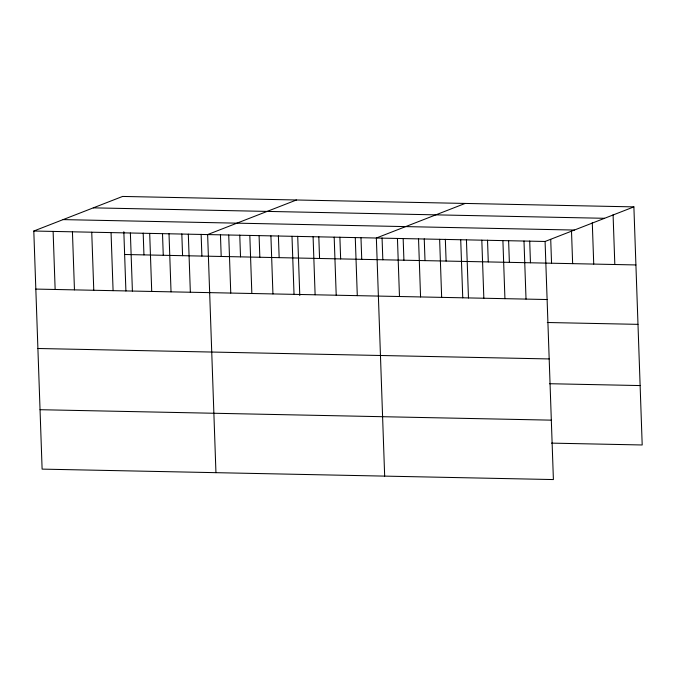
<?xml version="1.0" encoding="UTF-8"?>
<svg xmlns="http://www.w3.org/2000/svg" width="676" height="676" viewBox="0 0 676 676"><rect width="100%" height="100%" fill="white"/><g stroke="black" fill="none" stroke-linecap="round" stroke-linejoin="round"><path stroke-width="1.01" d="M633.885 206.881L545.084 241.467L553.399 479.563L42.115 469.119L33.8 231.023L122.601 196.437L633.885 206.881L642.2 444.977L551.515 443.126M296.443 199.995L207.633 234.572L215.948 472.668M465.164 203.434L376.355 238.02L384.669 476.115M93.296 207.853L604.581 218.297M63.105 219.607L574.389 230.051M33.8 231.023L545.084 241.467M124.629 254.497L635.913 264.941M35.828 289.083L547.112 299.527M547.298 322.503L637.992 324.353M37.898 348.495L549.182 358.939M549.436 383.714L640.121 385.565M40.036 409.707L551.32 420.151M613.081 214.748L614.822 264.51M592.286 222.607L593.731 264.079M571.482 230.474L572.64 263.648M550.72 239.372L551.548 263.217M529.705 241.019L530.457 262.787M523.993 241.036L526.021 299.096M508.614 240.588L509.374 262.356M502.902 240.605L504.93 298.665M487.523 240.157L488.283 261.925M481.811 240.174L483.839 298.234M466.432 239.726L468.468 297.981M460.719 239.743L462.747 297.803M445.34 239.296L446.101 261.063M439.628 239.312L441.656 297.372M424.249 238.865L425.01 260.632M418.537 238.881L420.565 296.941M403.158 238.434L403.918 260.201M397.446 238.451L399.474 296.51M382.067 238.003L382.827 259.77M360.976 237.572L361.736 259.347M355.272 237.589L357.291 295.649M339.884 237.141L340.645 258.916M334.181 237.158L336.209 295.218M318.802 236.71L319.562 258.485M313.089 236.727L315.117 294.787M297.71 236.279L299.781 295.573M291.998 236.296L294.026 294.356M278.394 235.882L279.154 257.657M270.907 235.865L272.935 293.925M259.077 235.493L259.837 257.26M249.816 235.434L251.844 293.494M239.76 235.096L240.521 256.872M228.725 235.003L230.753 293.063M220.444 234.699L221.204 256.474M201.135 234.31L201.896 256.077M188.317 234.175L190.345 292.235M181.819 233.913L182.579 255.68M169.008 233.786L171.036 291.846M162.502 233.516L163.262 255.291M149.692 233.389L151.72 291.449M143.185 233.119L143.946 254.894M130.375 232.992L132.403 291.052M123.835 231.691L125.905 290.984M111.058 232.603L113.086 290.663M91.742 232.206L93.77 290.266M72.433 231.809L74.461 289.869M53.117 231.412L55.145 289.48"/></g></svg>
